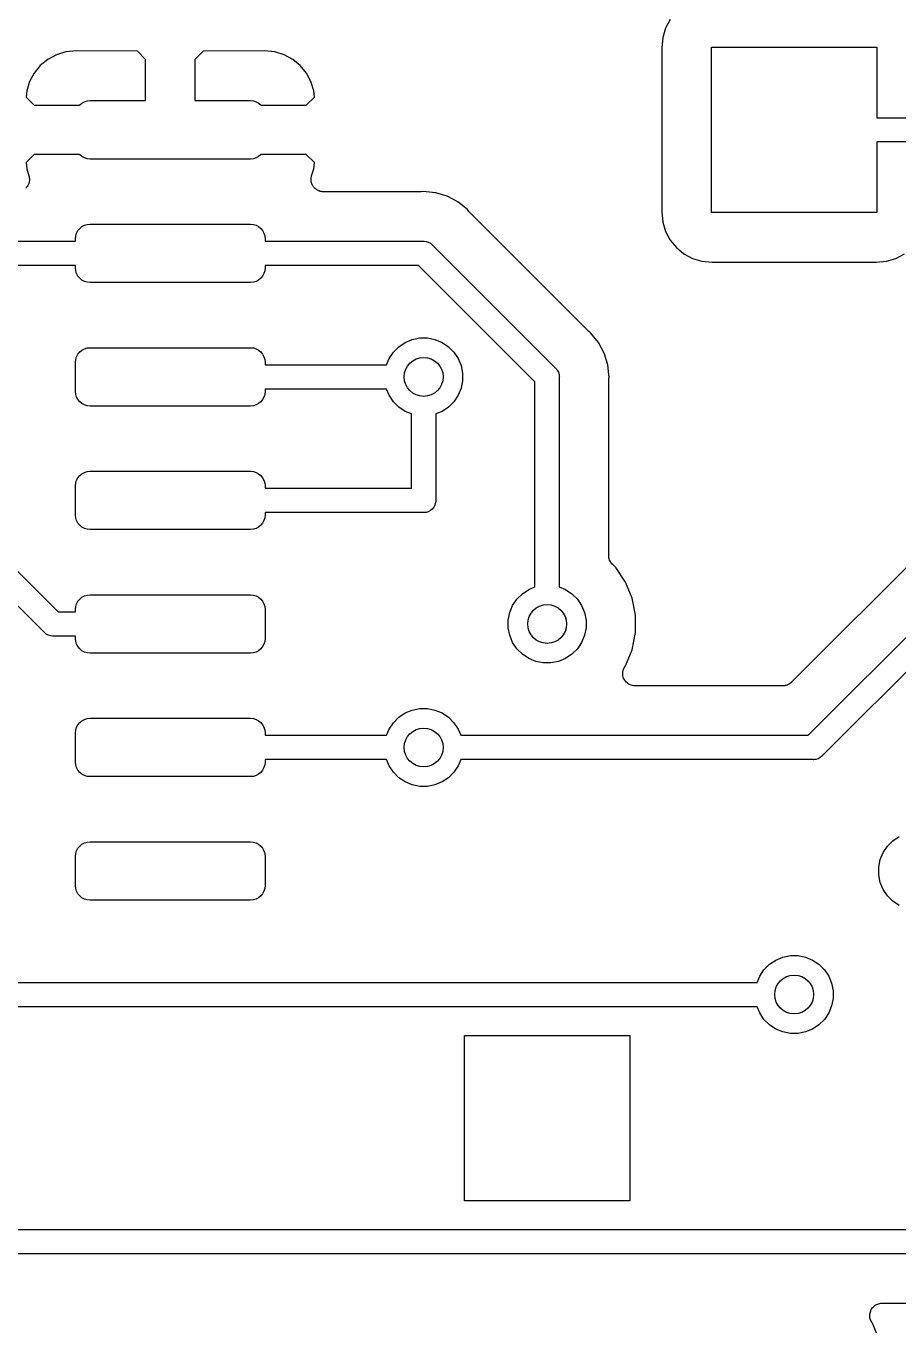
# Model space of a CAD drawing. Extents: x 4.65 to 8.46, y -5.31 to -3.29.
# Drawn here: x 5.989 to 6.342, y -4.434 to -3.908 of the extents above; entities that cross this region are included whole.
import ezdxf

# ---------------------------------------------------------------- set-up
doc = ezdxf.new("R2010")
doc.units = 0
doc.header["$MEASUREMENT"] = 0
doc.layers.add('BLACK', color=7, linetype='CONTINUOUS')

msp = doc.modelspace()

# ---------------------------------------------------------------- linework, layer by layer
at = {"layer": 'BLACK', "linetype": 'CONTINUOUS'}
for p, q in [((6.24983, -3.90537), (6.24797, -3.90884)), ((6.24797, -3.90884), (6.24682, -3.91261)), ((6.24682, -3.91261), (6.24641, -3.91678)), ((6.24641, -3.91678), (6.24641, -3.98322)), ((6.26654, -3.98346), (6.26654, -3.91654)), ((6.26654, -3.91654), (6.33346, -3.91654)), ((6.33346, -3.91654), (6.33346, -3.94508)), ((5.99789, -3.92148), (5.99484, -3.92398)), ((6.00136, -3.91962), (5.99789, -3.92148)), ((6.00513, -3.91848), (6.00136, -3.91962)), ((6.00929, -3.91807), (6.00513, -3.91848)), ((6.03411, -3.91818), (6.00929, -3.91807)), ((6.03744, -3.92151), (6.03411, -3.91818)), ((6.03744, -3.93819), (6.03744, -3.92151)), ((6.06077, -3.91818), (6.05744, -3.92151)), ((6.05744, -3.92151), (6.05744, -3.93819)), ((6.08559, -3.91807), (6.06077, -3.91818)), ((6.08975, -3.91848), (6.08559, -3.91807)), ((6.09352, -3.91962), (6.08975, -3.91848)), ((6.09699, -3.92148), (6.09352, -3.91962)), ((6.10004, -3.92398), (6.09699, -3.92148)), ((5.99235, -3.92702), (5.99049, -3.9305)), ((5.99484, -3.92398), (5.99235, -3.92702)), ((6.10254, -3.92702), (6.10004, -3.92398)), ((6.10439, -3.9305), (6.10254, -3.92702)), ((5.99049, -3.9305), (5.98934, -3.93427)), ((6.10554, -3.93427), (6.10439, -3.9305)), ((5.98934, -3.93427), (5.9891, -3.93673)), ((5.9891, -3.93673), (5.99238, -3.94)), ((6.0127, -3.93864), (6.01381, -3.9383)), ((6.01381, -3.9383), (6.01496, -3.93819)), ((6.01496, -3.93819), (6.03744, -3.93819)), ((6.05744, -3.93819), (6.07992, -3.93819)), ((6.07992, -3.93819), (6.08107, -3.9383)), ((6.08107, -3.9383), (6.08218, -3.93864)), ((6.10251, -3.94), (6.10578, -3.93673)), ((6.10578, -3.93673), (6.10554, -3.93427)), ((5.99238, -3.94), (6.01072, -3.94)), ((6.01072, -3.94), (6.01078, -3.93992)), ((6.01078, -3.93992), (6.01168, -3.93918)), ((6.01168, -3.93918), (6.0127, -3.93864)), ((6.08218, -3.93864), (6.0832, -3.93918)), ((6.0832, -3.93918), (6.0841, -3.93992)), ((6.0841, -3.93992), (6.08416, -3.94)), ((6.08416, -3.94), (6.10251, -3.94)), ((6.33346, -3.94508), (6.38499, -3.94508)), ((6.38499, -3.95492), (6.33346, -3.95492)), ((6.33346, -3.95492), (6.33346, -3.98346)), ((5.99238, -3.96), (5.9891, -3.96327)), ((5.9891, -3.96327), (5.98934, -3.96573)), ((6.01072, -3.96), (5.99238, -3.96)), ((6.01078, -3.96008), (6.01072, -3.96)), ((6.01168, -3.96082), (6.01078, -3.96008)), ((6.0127, -3.96136), (6.01168, -3.96082)), ((6.01381, -3.9617), (6.0127, -3.96136)), ((6.01496, -3.96181), (6.01381, -3.9617)), ((6.07992, -3.96181), (6.01496, -3.96181)), ((6.08107, -3.9617), (6.07992, -3.96181)), ((6.08218, -3.96136), (6.08107, -3.9617)), ((6.0832, -3.96082), (6.08218, -3.96136)), ((6.0841, -3.96008), (6.0832, -3.96082)), ((6.08416, -3.96), (6.0841, -3.96008)), ((6.10251, -3.96), (6.08416, -3.96)), ((6.10578, -3.96327), (6.10251, -3.96)), ((6.10554, -3.96573), (6.10578, -3.96327)), ((5.98934, -3.96573), (5.99022, -3.96863)), ((5.99022, -3.96863), (5.99024, -3.96869)), ((5.99024, -3.96869), (5.99028, -3.96892)), ((5.99028, -3.96892), (5.99035, -3.96914)), ((5.99035, -3.96914), (5.99037, -3.9694)), ((5.99037, -3.9694), (5.99042, -3.96965)), ((5.99042, -3.96965), (5.99042, -3.96988)), ((6.10444, -3.97004), (6.10447, -3.96981)), ((6.10447, -3.96958), (6.10452, -3.96933)), ((6.10447, -3.96981), (6.10447, -3.96958)), ((6.10452, -3.96933), (6.10455, -3.96907)), ((6.10455, -3.96907), (6.10461, -3.96885)), ((6.10461, -3.96885), (6.10466, -3.96863)), ((6.10466, -3.96863), (6.10554, -3.96573)), ((5.98911, -3.97345), (5.98896, -3.97363)), ((5.98927, -3.97329), (5.98911, -3.97345)), ((5.98942, -3.97307), (5.98927, -3.97329)), ((5.98958, -3.97287), (5.98942, -3.97307)), ((5.98969, -3.97267), (5.98958, -3.97287)), ((5.98982, -3.97248), (5.98969, -3.97267)), ((5.98992, -3.97224), (5.98982, -3.97248)), ((5.99005, -3.97202), (5.98992, -3.97224)), ((5.99012, -3.9718), (5.99005, -3.97202)), ((5.99021, -3.97158), (5.99012, -3.9718)), ((5.99026, -3.97133), (5.99021, -3.97158)), ((5.99034, -3.97108), (5.99026, -3.97133)), ((5.99036, -3.97085), (5.99034, -3.97108)), ((5.99041, -3.97063), (5.99036, -3.97085)), ((5.99044, -3.97011), (5.99041, -3.97037)), ((5.99041, -3.97037), (5.99041, -3.97063)), ((5.99042, -3.96988), (5.99044, -3.97011)), ((6.10447, -3.9703), (6.10444, -3.97004)), ((6.10447, -3.97056), (6.10447, -3.9703)), ((6.10451, -3.97079), (6.10447, -3.97056)), ((6.10453, -3.97102), (6.10451, -3.97079)), ((6.10461, -3.97126), (6.10453, -3.97102)), ((6.10466, -3.97152), (6.10461, -3.97126)), ((6.10474, -3.97173), (6.10466, -3.97152)), ((6.10481, -3.97195), (6.10474, -3.97173)), ((6.10493, -3.97218), (6.10481, -3.97195)), ((6.10503, -3.97242), (6.10493, -3.97218)), ((6.10515, -3.97261), (6.10503, -3.97242)), ((6.10526, -3.97282), (6.10515, -3.97261)), ((6.10542, -3.97302), (6.10526, -3.97282)), ((6.10556, -3.97323), (6.10542, -3.97302)), ((6.10573, -3.9734), (6.10556, -3.97323)), ((6.10587, -3.97358), (6.10573, -3.9734)), ((6.10607, -3.97374), (6.10587, -3.97358)), ((6.10625, -3.97393), (6.10607, -3.97374)), ((6.10644, -3.97406), (6.10625, -3.97393)), ((6.10662, -3.9742), (6.10644, -3.97406)), ((6.10685, -3.97433), (6.10662, -3.9742)), ((6.10706, -3.97447), (6.10685, -3.97433)), ((6.10727, -3.97456), (6.10706, -3.97447)), ((6.10747, -3.97467), (6.10727, -3.97456)), ((6.10772, -3.97475), (6.10747, -3.97467)), ((6.10796, -3.97485), (6.10772, -3.97475)), ((6.10818, -3.9749), (6.10796, -3.97485)), ((6.1084, -3.97497), (6.10818, -3.9749)), ((6.10866, -3.975), (6.1084, -3.97497)), ((6.10891, -3.97505), (6.10866, -3.975)), ((6.10914, -3.97505), (6.10891, -3.97505)), ((6.10937, -3.97508), (6.10914, -3.97505)), ((6.10944, -3.97508), (6.10937, -3.97508)), ((6.14853, -3.97508), (6.10944, -3.97508)), ((6.14874, -3.97506), (6.14853, -3.97508)), ((6.14895, -3.97506), (6.14874, -3.97506)), ((6.14902, -3.97505), (6.14895, -3.97506)), ((6.15, -3.97496), (6.14902, -3.97505)), ((6.15098, -3.97505), (6.15, -3.97496)), ((6.15489, -3.97544), (6.15098, -3.97505)), ((6.15098, -3.97505), (6.15098, -3.97505)), ((6.15958, -3.97686), (6.15489, -3.97544)), ((6.16391, -3.97918), (6.15958, -3.97686)), ((6.16771, -3.98229), (6.16391, -3.97918)), ((6.16833, -3.98305), (6.16771, -3.98229)), ((6.16848, -3.9832), (6.16833, -3.98305)), ((6.16861, -3.98337), (6.16848, -3.9832)), ((6.16866, -3.98342), (6.16861, -3.98337)), ((6.21658, -4.03134), (6.16866, -3.98342)), ((6.24641, -3.98322), (6.24682, -3.98739)), ((6.33346, -3.98346), (6.26654, -3.98346)), ((6.0095, -3.99183), (6.01005, -3.99081)), ((6.01005, -3.99081), (6.01078, -3.98992)), ((6.01078, -3.98992), (6.01168, -3.98918)), ((6.01168, -3.98918), (6.0127, -3.98864)), ((6.0127, -3.98864), (6.01381, -3.9883)), ((6.01381, -3.9883), (6.01496, -3.98819)), ((6.01496, -3.98819), (6.07992, -3.98819)), ((6.07992, -3.98819), (6.08107, -3.9883)), ((6.08107, -3.9883), (6.08218, -3.98864)), ((6.08218, -3.98864), (6.0832, -3.98918)), ((6.0832, -3.98918), (6.0841, -3.98992)), ((6.0841, -3.98992), (6.08483, -3.99081)), ((6.08483, -3.99081), (6.08538, -3.99183)), ((6.24682, -3.98739), (6.24797, -3.99116)), ((5.94298, -3.99508), (6.00906, -3.99508)), ((6.00906, -3.99409), (6.00917, -3.99294)), ((6.00906, -3.99508), (6.00906, -3.99409)), ((6.00917, -3.99294), (6.0095, -3.99183)), ((6.08538, -3.99183), (6.08571, -3.99294)), ((6.08571, -3.99294), (6.08583, -3.99409)), ((6.08583, -3.99409), (6.08583, -3.99508)), ((6.08583, -3.99508), (6.14976, -3.99508)), ((6.14976, -3.99508), (6.15, -3.99505)), ((6.15, -3.99505), (6.15024, -3.99508)), ((6.15024, -3.99508), (6.15024, -3.99508)), ((6.15024, -3.99508), (6.15096, -3.99515)), ((6.15096, -3.99515), (6.15189, -3.99543)), ((6.15189, -3.99543), (6.15275, -3.99589)), ((6.15275, -3.99589), (6.1535, -3.9965)), ((6.24797, -3.99116), (6.24983, -3.99463)), ((6.24983, -3.99463), (6.25232, -3.99768)), ((6.1535, -3.9965), (6.15365, -3.99669)), ((6.15365, -3.99669), (6.20331, -4.04635)), ((6.25232, -3.99768), (6.25537, -4.00017)), ((6.25537, -4.00017), (6.25884, -4.00203)), ((6.34116, -4.00203), (6.34463, -4.00017)), ((6.00906, -4.00492), (5.94119, -4.00492)), ((6.00906, -4.00591), (6.00906, -4.00492)), ((6.00917, -4.00706), (6.00906, -4.00591)), ((6.08583, -4.00591), (6.08571, -4.00706)), ((6.14796, -4.00492), (6.08583, -4.00492)), ((6.08583, -4.00492), (6.08583, -4.00591)), ((6.19508, -4.05204), (6.14796, -4.00492)), ((6.25884, -4.00203), (6.26261, -4.00318)), ((6.26261, -4.00318), (6.26678, -4.00359)), ((6.26678, -4.00359), (6.33322, -4.00359)), ((6.33322, -4.00359), (6.33739, -4.00318)), ((6.33739, -4.00318), (6.34116, -4.00203)), ((6.0095, -4.00817), (6.00917, -4.00706)), ((6.01005, -4.00919), (6.0095, -4.00817)), ((6.01078, -4.01008), (6.01005, -4.00919)), ((6.01168, -4.01082), (6.01078, -4.01008)), ((6.0127, -4.01136), (6.01168, -4.01082)), ((6.01381, -4.0117), (6.0127, -4.01136)), ((6.01496, -4.01181), (6.01381, -4.0117)), ((6.07992, -4.01181), (6.01496, -4.01181)), ((6.08107, -4.0117), (6.07992, -4.01181)), ((6.08218, -4.01136), (6.08107, -4.0117)), ((6.0832, -4.01082), (6.08218, -4.01136)), ((6.0841, -4.01008), (6.0832, -4.01082)), ((6.08483, -4.00919), (6.0841, -4.01008)), ((6.08538, -4.00817), (6.08483, -4.00919)), ((6.08571, -4.00706), (6.08538, -4.00817)), ((6.21675, -4.03147), (6.21658, -4.03134)), ((6.21689, -4.03162), (6.21675, -4.03147)), ((6.21695, -4.03167), (6.21689, -4.03162)), ((6.21771, -4.03229), (6.21695, -4.03167)), ((6.22082, -4.03609), (6.21771, -4.03229)), ((6.01381, -4.0383), (6.01496, -4.03819)), ((6.01496, -4.03819), (6.07992, -4.03819)), ((6.07992, -4.03819), (6.08107, -4.0383)), ((6.13777, -4.03996), (6.13996, -4.03777)), ((6.13996, -4.03777), (6.14254, -4.03604)), ((6.14254, -4.03604), (6.14541, -4.03486)), ((6.14541, -4.03486), (6.14845, -4.03425)), ((6.14845, -4.03425), (6.15155, -4.03425)), ((6.15155, -4.03425), (6.15459, -4.03486)), ((6.15459, -4.03486), (6.15746, -4.03604)), ((6.15746, -4.03604), (6.16004, -4.03777)), ((6.16004, -4.03777), (6.16223, -4.03996)), ((6.22314, -4.04042), (6.22082, -4.03609)), ((6.00906, -4.04409), (6.00917, -4.04294)), ((6.00917, -4.04294), (6.0095, -4.04183)), ((6.0095, -4.04183), (6.01005, -4.04081)), ((6.01005, -4.04081), (6.01078, -4.03992)), ((6.01078, -4.03992), (6.01168, -4.03918)), ((6.01168, -4.03918), (6.0127, -4.03864)), ((6.0127, -4.03864), (6.01381, -4.0383)), ((6.08107, -4.0383), (6.08218, -4.03864)), ((6.08218, -4.03864), (6.0832, -4.03918)), ((6.0832, -4.03918), (6.0841, -4.03992)), ((6.0841, -4.03992), (6.08483, -4.04081)), ((6.08483, -4.04081), (6.08538, -4.04183)), ((6.08538, -4.04183), (6.08571, -4.04294)), ((6.08571, -4.04294), (6.08583, -4.04409)), ((6.13499, -4.04508), (6.13604, -4.04254)), ((6.13604, -4.04254), (6.13777, -4.03996)), ((6.16223, -4.03996), (6.16396, -4.04254)), ((6.16396, -4.04254), (6.16514, -4.04541)), ((6.22456, -4.04511), (6.22314, -4.04042)), ((6.00906, -4.05591), (6.00906, -4.04409)), ((6.08583, -4.04409), (6.08583, -4.04508)), ((6.08583, -4.04508), (6.13499, -4.04508)), ((6.16514, -4.04541), (6.16575, -4.04845)), ((6.16575, -4.04845), (6.16575, -4.05155)), ((6.20331, -4.04635), (6.2035, -4.0465)), ((6.2035, -4.0465), (6.20365, -4.04669)), ((6.20365, -4.04669), (6.20365, -4.04669)), ((6.20365, -4.04669), (6.20389, -4.04698)), ((6.20389, -4.04698), (6.20411, -4.04725)), ((6.20411, -4.04725), (6.20457, -4.04811)), ((6.20457, -4.04811), (6.20485, -4.04904)), ((6.22494, -4.04901), (6.22456, -4.04511)), ((6.16575, -4.05155), (6.16514, -4.05459)), ((6.19508, -4.13499), (6.19508, -4.05204)), ((6.20485, -4.04904), (6.20492, -4.04976)), ((6.20492, -4.04976), (6.20492, -4.04976)), ((6.20492, -4.04976), (6.20494, -4.05)), ((6.20494, -4.05), (6.20492, -4.05024)), ((6.20492, -4.05024), (6.20492, -4.13499)), ((6.22492, -4.0514), (6.22495, -4.05119)), ((6.22492, -4.05147), (6.22492, -4.0514)), ((6.22492, -4.12229), (6.22492, -4.05147)), ((6.22495, -4.04902), (6.22494, -4.04901)), ((6.22504, -4.05), (6.22495, -4.04902)), ((6.22495, -4.05098), (6.22504, -4.05)), ((6.22495, -4.05119), (6.22495, -4.05098)), ((6.00917, -4.05706), (6.00906, -4.05591)), ((6.0095, -4.05817), (6.00917, -4.05706)), ((6.01005, -4.05919), (6.0095, -4.05817)), ((6.01078, -4.06008), (6.01005, -4.05919)), ((6.08483, -4.05919), (6.0841, -4.06008)), ((6.08538, -4.05817), (6.08483, -4.05919)), ((6.08571, -4.05706), (6.08538, -4.05817)), ((6.08583, -4.05591), (6.08571, -4.05706)), ((6.13499, -4.05492), (6.08583, -4.05492)), ((6.08583, -4.05492), (6.08583, -4.05591)), ((6.13604, -4.05746), (6.13499, -4.05492)), ((6.13777, -4.06004), (6.13604, -4.05746)), ((6.16396, -4.05746), (6.16223, -4.06004)), ((6.16514, -4.05459), (6.16396, -4.05746)), ((6.01168, -4.06082), (6.01078, -4.06008)), ((6.0127, -4.06136), (6.01168, -4.06082)), ((6.01381, -4.0617), (6.0127, -4.06136)), ((6.01496, -4.06181), (6.01381, -4.0617)), ((6.07992, -4.06181), (6.01496, -4.06181)), ((6.08107, -4.0617), (6.07992, -4.06181)), ((6.08218, -4.06136), (6.08107, -4.0617)), ((6.0832, -4.06082), (6.08218, -4.06136)), ((6.0841, -4.06008), (6.0832, -4.06082)), ((6.13996, -4.06223), (6.13777, -4.06004)), ((6.14254, -4.06396), (6.13996, -4.06223)), ((6.14508, -4.06501), (6.14254, -4.06396)), ((6.15746, -4.06396), (6.15492, -4.06501)), ((6.16004, -4.06223), (6.15746, -4.06396)), ((6.16223, -4.06004), (6.16004, -4.06223)), ((6.14508, -4.09508), (6.14508, -4.06501)), ((6.15492, -4.06501), (6.15492, -4.09976)), ((5.92904, -4.07208), (6.00204, -4.14508)), ((5.99635, -4.15331), (5.92335, -4.08031)), ((6.38909, -4.08342), (6.2989, -4.17361)), ((6.01005, -4.09081), (6.01078, -4.08992)), ((6.01078, -4.08992), (6.01168, -4.08918)), ((6.01168, -4.08918), (6.0127, -4.08864)), ((6.0127, -4.08864), (6.01381, -4.0883)), ((6.01381, -4.0883), (6.01496, -4.08819)), ((6.01496, -4.08819), (6.07992, -4.08819)), ((6.07992, -4.08819), (6.08107, -4.0883)), ((6.08107, -4.0883), (6.08218, -4.08864)), ((6.08218, -4.08864), (6.0832, -4.08918)), ((6.0832, -4.08918), (6.0841, -4.08992)), ((6.0841, -4.08992), (6.08483, -4.09081)), ((6.00906, -4.09409), (6.00917, -4.09294)), ((6.00906, -4.10591), (6.00906, -4.09409)), ((6.00917, -4.09294), (6.0095, -4.09183)), ((6.0095, -4.09183), (6.01005, -4.09081)), ((6.08483, -4.09081), (6.08538, -4.09183)), ((6.08538, -4.09183), (6.08571, -4.09294)), ((6.08571, -4.09294), (6.08583, -4.09409)), ((6.08583, -4.09409), (6.08583, -4.09508)), ((6.08583, -4.09508), (6.14508, -4.09508)), ((6.15485, -4.10096), (6.15457, -4.10189)), ((6.15492, -4.10024), (6.15485, -4.10096)), ((6.15492, -4.09976), (6.15495, -4.1)), ((6.15495, -4.1), (6.15492, -4.10024)), ((6.30572, -4.19508), (6.40411, -4.09669)), ((6.00917, -4.10706), (6.00906, -4.10591)), ((6.08583, -4.10591), (6.08571, -4.10706)), ((6.14976, -4.10492), (6.08583, -4.10492)), ((6.08583, -4.10492), (6.08583, -4.10591)), ((6.15, -4.10495), (6.14976, -4.10492)), ((6.15096, -4.10485), (6.15, -4.10495)), ((6.15189, -4.10457), (6.15096, -4.10485)), ((6.15275, -4.10411), (6.15189, -4.10457)), ((6.1535, -4.1035), (6.15275, -4.10411)), ((6.15411, -4.10275), (6.1535, -4.1035)), ((6.15457, -4.10189), (6.15411, -4.10275)), ((6.40979, -4.10492), (6.31141, -4.20331)), ((6.0095, -4.10817), (6.00917, -4.10706)), ((6.01005, -4.10919), (6.0095, -4.10817)), ((6.01078, -4.11008), (6.01005, -4.10919)), ((6.01168, -4.11082), (6.01078, -4.11008)), ((6.0127, -4.11136), (6.01168, -4.11082)), ((6.01381, -4.1117), (6.0127, -4.11136)), ((6.01496, -4.11181), (6.01381, -4.1117)), ((6.07992, -4.11181), (6.01496, -4.11181)), ((6.08107, -4.1117), (6.07992, -4.11181)), ((6.08218, -4.11136), (6.08107, -4.1117)), ((6.0832, -4.11082), (6.08218, -4.11136)), ((6.0841, -4.11008), (6.0832, -4.11082)), ((6.08483, -4.10919), (6.0841, -4.11008)), ((6.08538, -4.10817), (6.08483, -4.10919)), ((6.08571, -4.10706), (6.08538, -4.10817)), ((6.22497, -4.12275), (6.22492, -4.12229)), ((6.22501, -4.12321), (6.22497, -4.12275)), ((6.22501, -4.12324), (6.22501, -4.12321)), ((6.22502, -4.12327), (6.22501, -4.12324)), ((6.22515, -4.12371), (6.22502, -4.12327)), ((6.22528, -4.12415), (6.22515, -4.12371)), ((6.22529, -4.12418), (6.22528, -4.12415)), ((6.2253, -4.1242), (6.22529, -4.12418)), ((6.22552, -4.12461), (6.2253, -4.1242)), ((6.22573, -4.12502), (6.22552, -4.12461)), ((6.22574, -4.12504), (6.22573, -4.12502)), ((6.22576, -4.12506), (6.22574, -4.12504)), ((6.22605, -4.12542), (6.22576, -4.12506)), ((6.22634, -4.12578), (6.22605, -4.12542)), ((6.22637, -4.12582), (6.22634, -4.12578)), ((6.22639, -4.12583), (6.22637, -4.12582)), ((6.22637, -4.12582), (6.22637, -4.12582)), ((6.22637, -4.12582), (6.22637, -4.12582)), ((6.22777, -4.12721), (6.22639, -4.12583)), ((6.23168, -4.13307), (6.22777, -4.12721)), ((6.18777, -4.13996), (6.18996, -4.13777)), ((6.18996, -4.13777), (6.19254, -4.13604)), ((6.19254, -4.13604), (6.19508, -4.13499)), ((6.20492, -4.13499), (6.20746, -4.13604)), ((6.20746, -4.13604), (6.21004, -4.13777)), ((6.21004, -4.13777), (6.21223, -4.13996)), ((6.23437, -4.13957), (6.23168, -4.13307)), ((6.00906, -4.14409), (6.00917, -4.14294)), ((6.00917, -4.14294), (6.0095, -4.14183)), ((6.0095, -4.14183), (6.01005, -4.14081)), ((6.01005, -4.14081), (6.01078, -4.13992)), ((6.01078, -4.13992), (6.01168, -4.13918)), ((6.01168, -4.13918), (6.0127, -4.13864)), ((6.0127, -4.13864), (6.01381, -4.1383)), ((6.01381, -4.1383), (6.01496, -4.13819)), ((6.01496, -4.13819), (6.07992, -4.13819)), ((6.07992, -4.13819), (6.08107, -4.1383)), ((6.08107, -4.1383), (6.08218, -4.13864)), ((6.08218, -4.13864), (6.0832, -4.13918)), ((6.0832, -4.13918), (6.0841, -4.13992)), ((6.0841, -4.13992), (6.08483, -4.14081)), ((6.08483, -4.14081), (6.08538, -4.14183)), ((6.08538, -4.14183), (6.08571, -4.14294)), ((6.08571, -4.14294), (6.08583, -4.14409)), ((6.18486, -4.14541), (6.18604, -4.14254)), ((6.18604, -4.14254), (6.18777, -4.13996)), ((6.21223, -4.13996), (6.21396, -4.14254)), ((6.21396, -4.14254), (6.21514, -4.14541)), ((6.23575, -4.14648), (6.23437, -4.13957)), ((6.00204, -4.14508), (6.00906, -4.14508)), ((6.00906, -4.14508), (6.00906, -4.14409)), ((6.08583, -4.14409), (6.08583, -4.15591)), ((6.18425, -4.14845), (6.18486, -4.14541)), ((6.18425, -4.15155), (6.18425, -4.14845)), ((6.21514, -4.14541), (6.21575, -4.14845)), ((6.21575, -4.14845), (6.21575, -4.15155)), ((6.23575, -4.15352), (6.23575, -4.14648)), ((5.9965, -4.1535), (5.99635, -4.15331)), ((5.99669, -4.15365), (5.9965, -4.1535)), ((5.99725, -4.15411), (5.99669, -4.15365)), ((6.18486, -4.15459), (6.18425, -4.15155)), ((6.21575, -4.15155), (6.21514, -4.15459)), ((6.23437, -4.16043), (6.23575, -4.15352)), ((5.99808, -4.15455), (5.99725, -4.15411)), ((5.99811, -4.15457), (5.99808, -4.15455)), ((5.99904, -4.15485), (5.99811, -4.15457)), ((5.99976, -4.15492), (5.99904, -4.15485)), ((6, -4.15494), (5.99976, -4.15492)), ((5.99976, -4.15492), (5.99976, -4.15492)), ((6.00024, -4.15492), (6, -4.15494)), ((6.00906, -4.15492), (6.00024, -4.15492)), ((6.00906, -4.15591), (6.00906, -4.15492)), ((6.00917, -4.15706), (6.00906, -4.15591)), ((6.0095, -4.15817), (6.00917, -4.15706)), ((6.01005, -4.15919), (6.0095, -4.15817)), ((6.08538, -4.15817), (6.08483, -4.15919)), ((6.08571, -4.15706), (6.08538, -4.15817)), ((6.08583, -4.15591), (6.08571, -4.15706)), ((6.18604, -4.15746), (6.18486, -4.15459)), ((6.18777, -4.16004), (6.18604, -4.15746)), ((6.21396, -4.15746), (6.21223, -4.16004)), ((6.21514, -4.15459), (6.21396, -4.15746)), ((6.01078, -4.16008), (6.01005, -4.15919)), ((6.01168, -4.16082), (6.01078, -4.16008)), ((6.0127, -4.16136), (6.01168, -4.16082)), ((6.01381, -4.1617), (6.0127, -4.16136)), ((6.01496, -4.16181), (6.01381, -4.1617)), ((6.07992, -4.16181), (6.01496, -4.16181)), ((6.08107, -4.1617), (6.07992, -4.16181)), ((6.08218, -4.16136), (6.08107, -4.1617)), ((6.0832, -4.16082), (6.08218, -4.16136)), ((6.0841, -4.16008), (6.0832, -4.16082)), ((6.08483, -4.15919), (6.0841, -4.16008)), ((6.18996, -4.16223), (6.18777, -4.16004)), ((6.19254, -4.16396), (6.18996, -4.16223)), ((6.19541, -4.16514), (6.19254, -4.16396)), ((6.20746, -4.16396), (6.20459, -4.16514)), ((6.21004, -4.16223), (6.20746, -4.16396)), ((6.21223, -4.16004), (6.21004, -4.16223)), ((6.23168, -4.16693), (6.23437, -4.16043)), ((6.19845, -4.16575), (6.19541, -4.16514)), ((6.20155, -4.16575), (6.19845, -4.16575)), ((6.20459, -4.16514), (6.20155, -4.16575)), ((6.23059, -4.17004), (6.23064, -4.16957)), ((6.23064, -4.16957), (6.23069, -4.16909)), ((6.23069, -4.16907), (6.23084, -4.16861)), ((6.23069, -4.16908), (6.23069, -4.16907)), ((6.23069, -4.16909), (6.23069, -4.16908)), ((6.23084, -4.16861), (6.23097, -4.16816)), ((6.23097, -4.16816), (6.23098, -4.16815)), ((6.23098, -4.16814), (6.23121, -4.16772)), ((6.23098, -4.16815), (6.23098, -4.16814)), ((6.23121, -4.16772), (6.23143, -4.1673)), ((6.23143, -4.1673), (6.23168, -4.16693)), ((6.23059, -4.17005), (6.23059, -4.17004)), ((6.23059, -4.17007), (6.23059, -4.17005)), ((6.23064, -4.17054), (6.23059, -4.17007)), ((6.23068, -4.17102), (6.23064, -4.17054)), ((6.23068, -4.17103), (6.23068, -4.17102)), ((6.23068, -4.17104), (6.23068, -4.17103)), ((6.23082, -4.1715), (6.23068, -4.17104)), ((6.23096, -4.17195), (6.23082, -4.1715)), ((6.23096, -4.17196), (6.23096, -4.17195)), ((6.23096, -4.17197), (6.23096, -4.17196)), ((6.23119, -4.17239), (6.23096, -4.17197)), ((6.23141, -4.17282), (6.23119, -4.17239)), ((6.23141, -4.17283), (6.23141, -4.17282)), ((6.23142, -4.17283), (6.23141, -4.17283)), ((6.23172, -4.17321), (6.23142, -4.17283)), ((6.23202, -4.17358), (6.23172, -4.17321)), ((6.23203, -4.17358), (6.23202, -4.17358)), ((6.23203, -4.17359), (6.23203, -4.17358)), ((6.2324, -4.1739), (6.23203, -4.17359)), ((6.23277, -4.1742), (6.2324, -4.1739)), ((6.23278, -4.17421), (6.23277, -4.1742)), ((6.23278, -4.17422), (6.23278, -4.17421)), ((6.2332, -4.17445), (6.23278, -4.17422)), ((6.23362, -4.17467), (6.2332, -4.17445)), ((6.23363, -4.17468), (6.23362, -4.17467)), ((6.23364, -4.17468), (6.23363, -4.17468)), ((6.23409, -4.17482), (6.23364, -4.17468)), ((6.23455, -4.17497), (6.23409, -4.17482)), ((6.29677, -4.17485), (6.29633, -4.17498)), ((6.29722, -4.17472), (6.29677, -4.17485)), ((6.29724, -4.17471), (6.29722, -4.17472)), ((6.29727, -4.1747), (6.29724, -4.17471)), ((6.29768, -4.17448), (6.29727, -4.1747)), ((6.29809, -4.17427), (6.29768, -4.17448)), ((6.29811, -4.17426), (6.29809, -4.17427)), ((6.29813, -4.17424), (6.29811, -4.17426)), ((6.29849, -4.17395), (6.29813, -4.17424)), ((6.29885, -4.17366), (6.29849, -4.17395)), ((6.29888, -4.17363), (6.29885, -4.17366)), ((6.29889, -4.17363), (6.29888, -4.17363)), ((6.2989, -4.17361), (6.29889, -4.17363)), ((6.29889, -4.17363), (6.29889, -4.17363)), ((6.23456, -4.17497), (6.23455, -4.17497)), ((6.23457, -4.17497), (6.23456, -4.17497)), ((6.23504, -4.17502), (6.23457, -4.17497)), ((6.23552, -4.17508), (6.23504, -4.17502)), ((6.23554, -4.17508), (6.23552, -4.17508)), ((6.23559, -4.17508), (6.23554, -4.17508)), ((6.23554, -4.17508), (6.23554, -4.17508)), ((6.23554, -4.17508), (6.23554, -4.17508)), ((6.29536, -4.17508), (6.23559, -4.17508)), ((6.29582, -4.17503), (6.29536, -4.17508)), ((6.29628, -4.17499), (6.29582, -4.17503)), ((6.29631, -4.17499), (6.29628, -4.17499)), ((6.29633, -4.17498), (6.29631, -4.17499)), ((6.14254, -4.18604), (6.14541, -4.18486)), ((6.14541, -4.18486), (6.14845, -4.18425)), ((6.14845, -4.18425), (6.15155, -4.18425)), ((6.15155, -4.18425), (6.15459, -4.18486)), ((6.15459, -4.18486), (6.15746, -4.18604)), ((6.01005, -4.19081), (6.01078, -4.18992)), ((6.01078, -4.18992), (6.01168, -4.18918)), ((6.01168, -4.18918), (6.0127, -4.18864)), ((6.0127, -4.18864), (6.01381, -4.1883)), ((6.01381, -4.1883), (6.01496, -4.18819)), ((6.01496, -4.18819), (6.07992, -4.18819)), ((6.07992, -4.18819), (6.08107, -4.1883)), ((6.08107, -4.1883), (6.08218, -4.18864)), ((6.08218, -4.18864), (6.0832, -4.18918)), ((6.0832, -4.18918), (6.0841, -4.18992)), ((6.0841, -4.18992), (6.08483, -4.19081)), ((6.13604, -4.19254), (6.13777, -4.18996)), ((6.13777, -4.18996), (6.13996, -4.18777)), ((6.13996, -4.18777), (6.14254, -4.18604)), ((6.15746, -4.18604), (6.16004, -4.18777)), ((6.16004, -4.18777), (6.16223, -4.18996)), ((6.16223, -4.18996), (6.16396, -4.19254)), ((6.00906, -4.19409), (6.00917, -4.19294)), ((6.00906, -4.20591), (6.00906, -4.19409)), ((6.00917, -4.19294), (6.0095, -4.19183)), ((6.0095, -4.19183), (6.01005, -4.19081)), ((6.08483, -4.19081), (6.08538, -4.19183)), ((6.08538, -4.19183), (6.08571, -4.19294)), ((6.08571, -4.19294), (6.08583, -4.19409)), ((6.08583, -4.19409), (6.08583, -4.19508)), ((6.08583, -4.19508), (6.13499, -4.19508)), ((6.13499, -4.19508), (6.13604, -4.19254)), ((6.16396, -4.19254), (6.16501, -4.19508)), ((6.16501, -4.19508), (6.30572, -4.19508)), ((6.00917, -4.20706), (6.00906, -4.20591)), ((6.08583, -4.20591), (6.08571, -4.20706)), ((6.13499, -4.20492), (6.08583, -4.20492)), ((6.08583, -4.20492), (6.08583, -4.20591)), ((6.13604, -4.20746), (6.13499, -4.20492)), ((6.16501, -4.20492), (6.16396, -4.20746)), ((6.30751, -4.20492), (6.16501, -4.20492)), ((6.30776, -4.20494), (6.30751, -4.20492)), ((6.308, -4.20492), (6.30776, -4.20494)), ((6.30872, -4.20485), (6.308, -4.20492)), ((6.308, -4.20492), (6.308, -4.20492)), ((6.30965, -4.20457), (6.30872, -4.20485)), ((6.3105, -4.20411), (6.30965, -4.20457)), ((6.31125, -4.2035), (6.3105, -4.20411)), ((6.31141, -4.20331), (6.31125, -4.2035)), ((6.0095, -4.20817), (6.00917, -4.20706)), ((6.01005, -4.20919), (6.0095, -4.20817)), ((6.01078, -4.21008), (6.01005, -4.20919)), ((6.01168, -4.21082), (6.01078, -4.21008)), ((6.0127, -4.21136), (6.01168, -4.21082)), ((6.01381, -4.2117), (6.0127, -4.21136)), ((6.01496, -4.21181), (6.01381, -4.2117)), ((6.08107, -4.2117), (6.07992, -4.21181)), ((6.08218, -4.21136), (6.08107, -4.2117)), ((6.0832, -4.21082), (6.08218, -4.21136)), ((6.0841, -4.21008), (6.0832, -4.21082)), ((6.08483, -4.20919), (6.0841, -4.21008)), ((6.08538, -4.20817), (6.08483, -4.20919)), ((6.08571, -4.20706), (6.08538, -4.20817)), ((6.13777, -4.21004), (6.13604, -4.20746)), ((6.13996, -4.21223), (6.13777, -4.21004)), ((6.16223, -4.21004), (6.16004, -4.21223)), ((6.16396, -4.20746), (6.16223, -4.21004)), ((6.07992, -4.21181), (6.01496, -4.21181)), ((6.14254, -4.21396), (6.13996, -4.21223)), ((6.14541, -4.21514), (6.14254, -4.21396)), ((6.14845, -4.21575), (6.14541, -4.21514)), ((6.15155, -4.21575), (6.14845, -4.21575)), ((6.15459, -4.21514), (6.15155, -4.21575)), ((6.15746, -4.21396), (6.15459, -4.21514)), ((6.16004, -4.21223), (6.15746, -4.21396)), ((6.33777, -4.23996), (6.33996, -4.23777)), ((6.33996, -4.23777), (6.34254, -4.23604)), ((6.00906, -4.24409), (6.00917, -4.24294)), ((6.00917, -4.24294), (6.0095, -4.24183)), ((6.0095, -4.24183), (6.01005, -4.24081)), ((6.01005, -4.24081), (6.01078, -4.23992)), ((6.01078, -4.23992), (6.01168, -4.23918)), ((6.01168, -4.23918), (6.0127, -4.23864)), ((6.0127, -4.23864), (6.01381, -4.2383)), ((6.01381, -4.2383), (6.01496, -4.23819)), ((6.01496, -4.23819), (6.07992, -4.23819)), ((6.07992, -4.23819), (6.08107, -4.2383)), ((6.08107, -4.2383), (6.08218, -4.23864)), ((6.08218, -4.23864), (6.0832, -4.23918)), ((6.0832, -4.23918), (6.0841, -4.23992)), ((6.0841, -4.23992), (6.08483, -4.24081)), ((6.08483, -4.24081), (6.08538, -4.24183)), ((6.08538, -4.24183), (6.08571, -4.24294)), ((6.08571, -4.24294), (6.08583, -4.24409)), ((6.33486, -4.24541), (6.33604, -4.24254)), ((6.33604, -4.24254), (6.33777, -4.23996)), ((6.00906, -4.25591), (6.00906, -4.24409)), ((6.08583, -4.24409), (6.08583, -4.25591)), ((6.33425, -4.24845), (6.33486, -4.24541)), ((6.33425, -4.25155), (6.33425, -4.24845)), ((6.33486, -4.25459), (6.33425, -4.25155)), ((6.00917, -4.25706), (6.00906, -4.25591)), ((6.0095, -4.25817), (6.00917, -4.25706)), ((6.01005, -4.25919), (6.0095, -4.25817)), ((6.08538, -4.25817), (6.08483, -4.25919)), ((6.08571, -4.25706), (6.08538, -4.25817)), ((6.08583, -4.25591), (6.08571, -4.25706)), ((6.33604, -4.25746), (6.33486, -4.25459)), ((6.33777, -4.26004), (6.33604, -4.25746)), ((6.01078, -4.26008), (6.01005, -4.25919)), ((6.01168, -4.26082), (6.01078, -4.26008)), ((6.0127, -4.26136), (6.01168, -4.26082)), ((6.01381, -4.2617), (6.0127, -4.26136)), ((6.01496, -4.26181), (6.01381, -4.2617)), ((6.07992, -4.26181), (6.01496, -4.26181)), ((6.08107, -4.2617), (6.07992, -4.26181)), ((6.08218, -4.26136), (6.08107, -4.2617)), ((6.0832, -4.26082), (6.08218, -4.26136)), ((6.0841, -4.26008), (6.0832, -4.26082)), ((6.08483, -4.25919), (6.0841, -4.26008)), ((6.33996, -4.26223), (6.33777, -4.26004)), ((6.34254, -4.26396), (6.33996, -4.26223)), ((6.29254, -4.28604), (6.29541, -4.28486)), ((6.29541, -4.28486), (6.29845, -4.28425)), ((6.29845, -4.28425), (6.30155, -4.28425)), ((6.30155, -4.28425), (6.30459, -4.28486)), ((6.30459, -4.28486), (6.30746, -4.28604)), ((6.28604, -4.29254), (6.28777, -4.28996)), ((6.28777, -4.28996), (6.28996, -4.28777)), ((6.28996, -4.28777), (6.29254, -4.28604)), ((6.30746, -4.28604), (6.31004, -4.28777)), ((6.31004, -4.28777), (6.31223, -4.28996)), ((6.31223, -4.28996), (6.31396, -4.29254)), ((5.59249, -4.29508), (6.28499, -4.29508)), ((6.28499, -4.29508), (6.28604, -4.29254)), ((6.31396, -4.29254), (6.31514, -4.29541)), ((6.31514, -4.29541), (6.31575, -4.29845)), ((6.31575, -4.29845), (6.31575, -4.30155)), ((6.28499, -4.30492), (5.59428, -4.30492)), ((6.28604, -4.30746), (6.28499, -4.30492)), ((6.31514, -4.30459), (6.31396, -4.30746)), ((6.31575, -4.30155), (6.31514, -4.30459)), ((6.28777, -4.31004), (6.28604, -4.30746)), ((6.28996, -4.31223), (6.28777, -4.31004)), ((6.31223, -4.31004), (6.31004, -4.31223)), ((6.31396, -4.30746), (6.31223, -4.31004)), ((6.16654, -4.38346), (6.16654, -4.31654)), ((6.16654, -4.31654), (6.23346, -4.31654)), ((6.23346, -4.31654), (6.23346, -4.38346)), ((6.29254, -4.31396), (6.28996, -4.31223)), ((6.29541, -4.31514), (6.29254, -4.31396)), ((6.29845, -4.31575), (6.29541, -4.31514)), ((6.30155, -4.31575), (6.29845, -4.31575)), ((6.30459, -4.31514), (6.30155, -4.31575)), ((6.30746, -4.31396), (6.30459, -4.31514)), ((6.31004, -4.31223), (6.30746, -4.31396)), ((6.23346, -4.38346), (6.16654, -4.38346)), ((5.60024, -4.39508), (6.48499, -4.39508)), ((6.48499, -4.40492), (5.60204, -4.40492)), ((6.33122, -4.42755), (6.33145, -4.42713)), ((6.33145, -4.42712), (6.33146, -4.42711)), ((6.33145, -4.42713), (6.33145, -4.42712)), ((6.33146, -4.42711), (6.33176, -4.42674)), ((6.33176, -4.42674), (6.33207, -4.42637)), ((6.33207, -4.42637), (6.33208, -4.42637)), ((6.33208, -4.42636), (6.33245, -4.42606)), ((6.33208, -4.42637), (6.33208, -4.42636)), ((6.33245, -4.42606), (6.33282, -4.42576)), ((6.33282, -4.42576), (6.33283, -4.42575)), ((6.33283, -4.42575), (6.33284, -4.42574)), ((6.33284, -4.42574), (6.33326, -4.42552)), ((6.33326, -4.42552), (6.33369, -4.4253)), ((6.33369, -4.4253), (6.3337, -4.4253)), ((6.3337, -4.4253), (6.33371, -4.42529)), ((6.33371, -4.42529), (6.33416, -4.42515)), ((6.33416, -4.42515), (6.33462, -4.42502)), ((6.33462, -4.42502), (6.33463, -4.42502)), ((6.33463, -4.42502), (6.33464, -4.42501)), ((6.33464, -4.42501), (6.33512, -4.42497)), ((6.33512, -4.42497), (6.33559, -4.42492)), ((6.33559, -4.42492), (6.47229, -4.42492)), ((6.33059, -4.42986), (6.33064, -4.42939)), ((6.33059, -4.42988), (6.33059, -4.42986)), ((6.33059, -4.42989), (6.33059, -4.42988)), ((6.33063, -4.43035), (6.33059, -4.42989)), ((6.33068, -4.43084), (6.33063, -4.43035)), ((6.33064, -4.42939), (6.33069, -4.42892)), ((6.33068, -4.43085), (6.33068, -4.43084)), ((6.33068, -4.43086), (6.33068, -4.43085)), ((6.33081, -4.43131), (6.33068, -4.43086)), ((6.33069, -4.42892), (6.3307, -4.42891)), ((6.3307, -4.42889), (6.33084, -4.42844)), ((6.3307, -4.42891), (6.3307, -4.42889)), ((6.33095, -4.43177), (6.33081, -4.43131)), ((6.33084, -4.42844), (6.33098, -4.42798)), ((6.33095, -4.43178), (6.33095, -4.43177)), ((6.33096, -4.43179), (6.33095, -4.43178)), ((6.33117, -4.43221), (6.33096, -4.43179)), ((6.33098, -4.42798), (6.33099, -4.42797)), ((6.33099, -4.42796), (6.33122, -4.42755)), ((6.33099, -4.42797), (6.33099, -4.42796)), ((6.3314, -4.43264), (6.33117, -4.43221)), ((6.33141, -4.43266), (6.3314, -4.43264)), ((6.33143, -4.4327), (6.33141, -4.43266)), ((6.33141, -4.43266), (6.33141, -4.43266)), ((6.33141, -4.43266), (6.33141, -4.43266)), ((6.33168, -4.43307), (6.33143, -4.4327)), ((6.33437, -4.43957), (6.33168, -4.43307))]:
    msp.add_line(p, q, dxfattribs=at)
at = {"layer": 'BLACK'}
for centre in [(6.15, -4.05), (6.2, -4.15), (6.15, -4.2), (6.3, -4.3)]:
    msp.add_circle(centre, 0.00787, dxfattribs=at)

doc.saveas('drawing.dxf')
